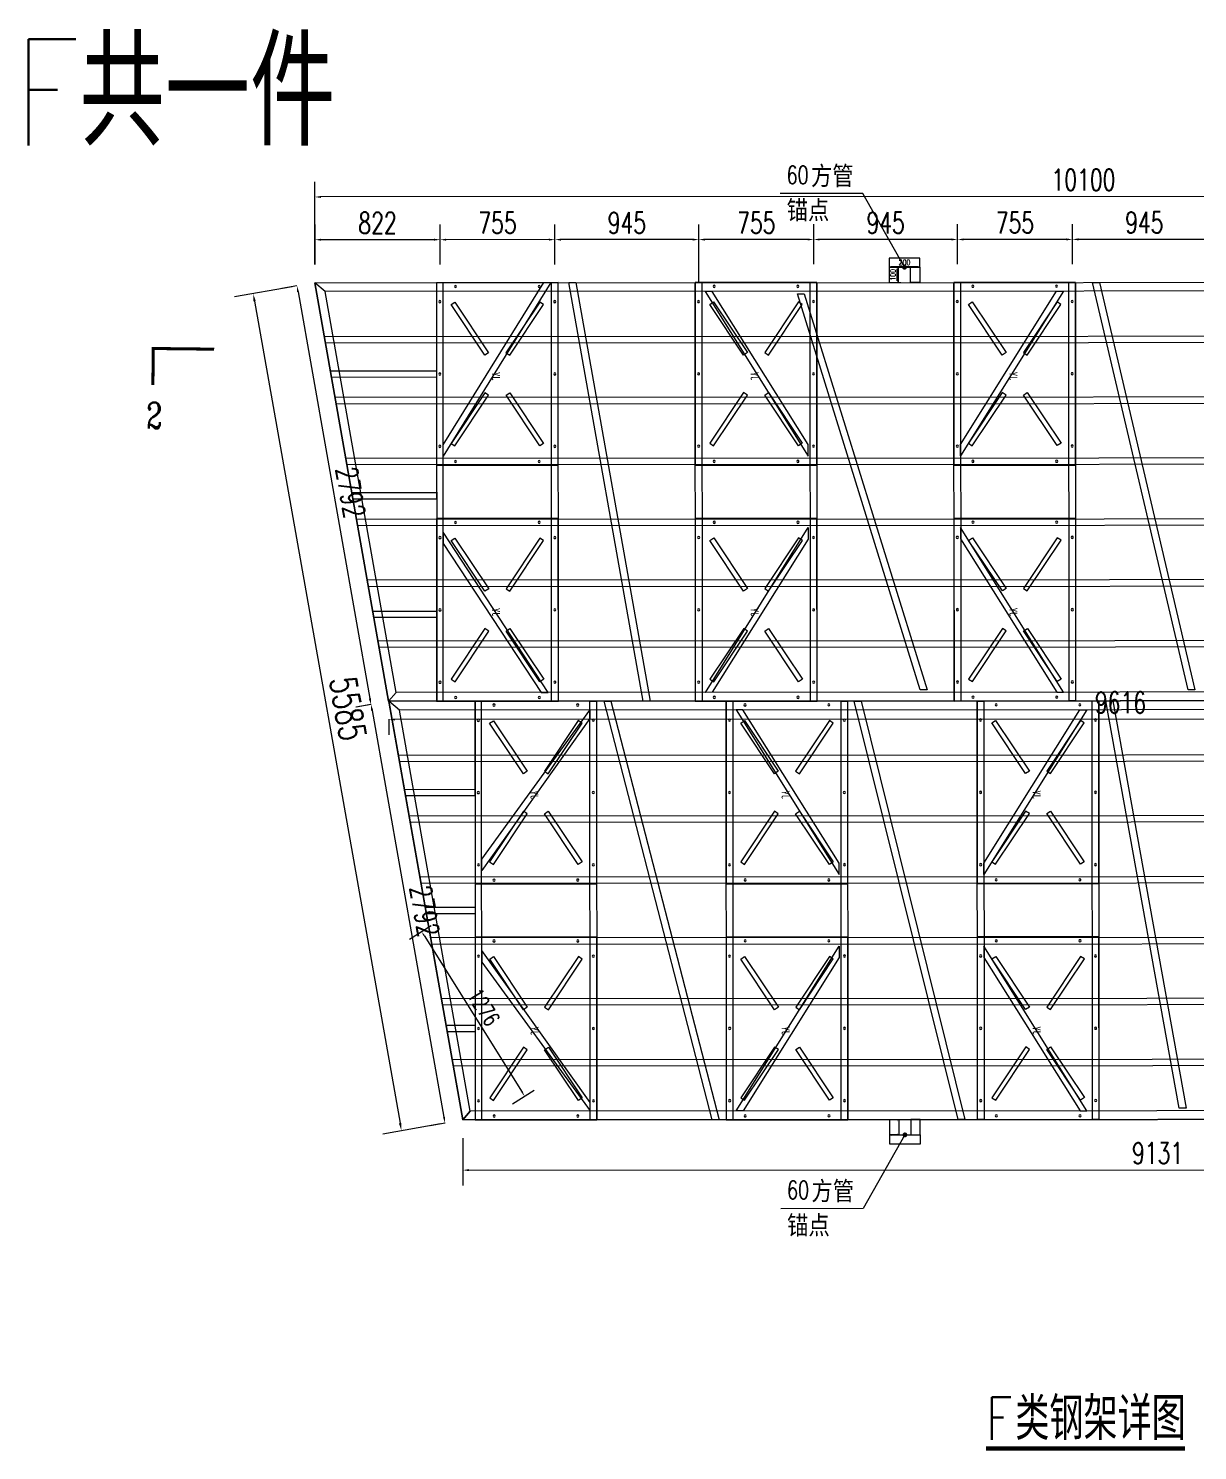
# Model space of a CAD drawing. Header units: millimetres. Extents: x -1471591 to 944464, y -468930 to 547002.
# Drawn here: x -981230 to -973547, y -54414 to -45072 of the extents above; entities that cross this region are included whole.
import ezdxf

# ---------------------------------------------------------------- set-up
doc = ezdxf.new("R2010")
doc.units = ezdxf.units.MM
doc.header["$LTSCALE"] = 10
doc.header["$PDMODE"] = 35
for name, color, linetype in [('DIM_LEAD', 3, 'Continuous'), ('DIM_SYMB', 3, 'Continuous'), ('PUB_TEXT', 7, 'Continuous'), ('W-FLOAT_BOWL浮筒', 253, 'Continuous'), ('W-STEEL_FRAME钢架', 3, 'Continuous'), ('W-STEEL_KEEL钢龙骨', 5, 'Continuous')]:
    doc.layers.add(name, color=color, linetype=linetype)
doc.styles.add('_TCH_DIM', font='SIMPLEX.shx', dxfattribs={"bigfont": 'hztxt.shx'})
doc.styles.add('_TCH_LABEL', font='COMPLEX', dxfattribs={"bigfont": 'GBCBIG'})
doc.styles.get("Standard").update_dxf_attribs({"font": 'simplex.shx', "width": 0.8, "bigfont": 'hztxt.shx'})
doc.styles.add('STANDARD_T3', font='simplex.shx', dxfattribs={"width": 0.7, "bigfont": 'hztxt.shx'})
doc.styles.add('黑体', font='simhei.ttf', dxfattribs={"width": 0.8})
doc.dimstyles.new('W&&10', dxfattribs={"dimtxt": 35, "dimasz": 10, "dimexe": 25, "dimexo": 30, "dimgap": 10, "dimtad": 1, "dimdec": 0, "dimzin": 0, "dimdsep": 46, "dimtxsty": 'STANDARD_T3', "dimcen": 0.09, "dimclrd": 1, "dimclre": 1, "dimclrt": 7, "dimazin": 2, "dimtfac": 1, "dimtdec": 0, "dimtix": 1, "dimtmove": 1, "dimatfit": 3, "dimfxl": 0, "dimtolj": 1, "dimtzin": 0, "dimarcsym": 0})
doc.dimstyles.new('W&&30', dxfattribs={"dimtxt": 105, "dimasz": 30, "dimexe": 75, "dimexo": 90, "dimgap": 30, "dimtad": 1, "dimdec": 0, "dimzin": 0, "dimdsep": 46, "dimtxsty": 'STANDARD_T3', "dimcen": 0.09, "dimclrd": 1, "dimclre": 1, "dimclrt": 7, "dimazin": 2, "dimtfac": 1, "dimtdec": 0, "dimtix": 1, "dimtmove": 2, "dimatfit": 3, "dimfxl": 0, "dimtolj": 1, "dimtzin": 0, "dimarcsym": 0})
doc.dimstyles.new('W&&40', dxfattribs={"dimtxt": 140, "dimasz": 40, "dimexe": 100, "dimexo": 120, "dimgap": 40, "dimtad": 1, "dimdec": 0, "dimzin": 0, "dimdsep": 46, "dimtxsty": 'STANDARD_T3', "dimcen": 0.09, "dimclrd": 1, "dimclre": 1, "dimclrt": 7, "dimazin": 2, "dimtfac": 1, "dimtdec": 0, "dimtix": 1, "dimtmove": 2, "dimatfit": 3, "dimfxl": 0, "dimtolj": 1, "dimtzin": 0, "dimarcsym": 0})
doc.dimstyles.new('W&&50', dxfattribs={"dimtxt": 175, "dimasz": 50, "dimexe": 125, "dimexo": 150, "dimgap": 50, "dimtad": 1, "dimdec": 0, "dimzin": 0, "dimdsep": 46, "dimtxsty": 'STANDARD_T3', "dimcen": 0.09, "dimclrd": 1, "dimclre": 1, "dimclrt": 7, "dimazin": 2, "dimtfac": 1, "dimtdec": 0, "dimtix": 1, "dimtmove": 2, "dimatfit": 3, "dimfxl": 0, "dimtolj": 1, "dimtzin": 0, "dimarcsym": 0})

# ---------------------------------------------------------------- blocks, each defined once
blk = doc.blocks.new('*D1414')
at = {"color": 1, "lineweight": -2, "transparency": 16777216}
for p, q in [((-978375.6, -52361.9), (-978375.4, -52672.2)), ((-969244.7, -52357.8), (-969244.5, -52668)), ((-978335.5, -52572.2), (-969284.6, -52568))]:
    blk.add_line(p, q, dxfattribs=at)
at = {"color": 1, "transparency": 16777216}
for points in [[(-978335.5, -52565.5), (-978335.5, -52578.8), (-978375.5, -52572.2)], [(-969284.6, -52561.4), (-969284.6, -52574.7), (-969244.6, -52568)]]:
    blk.add_solid(points, dxfattribs=at)
at = {"layer": 'Defpoints', "color": 0, "transparency": 16777216}
for p in [(-978375.6, -52241.9), (-969244.7, -52237.8), (-969244.6, -52568)]:
    blk.add_point(p, dxfattribs=at)
at = {"color": 7, "transparency": 16777216, "insert": (-973810.1, -52460.1), "char_height": 140, "attachment_point": 5, "rotation": 0.02611, "style": 'STANDARD_T3'}
blk.add_mtext('\\A1;9131', dxfattribs=at)
blk = doc.blocks.new('*D1415')
at = {"color": 1, "lineweight": -2, "transparency": 16777216}
for p, q in [((-969285.9, -49607.5), (-978821.7, -49611.8)), ((-969245.9, -49607.8), (-969245.9, -49707.5)), ((-978861.7, -49610.3), (-978861.6, -49711.9))]:
    blk.add_line(p, q, dxfattribs=at)
at = {"color": 1, "transparency": 16777216}
for points in [[(-978821.7, -49605.2), (-978821.7, -49618.5), (-978861.7, -49611.9)], [(-969285.9, -49600.8), (-969285.9, -49614.2), (-969245.9, -49607.5)]]:
    blk.add_solid(points, dxfattribs=at)
at = {"layer": 'Defpoints', "color": 0, "transparency": 16777216}
for p in [(-978861.7, -49490.3), (-969246, -49487.8), (-978861.7, -49611.9)]:
    blk.add_point(p, dxfattribs=at)
at = {"color": 7, "transparency": 16777216, "insert": (-974053.8, -49499.7), "char_height": 140, "attachment_point": 5, "rotation": 0.02611, "style": 'STANDARD_T3'}
blk.add_mtext('\\A1;9616', dxfattribs=at)
blk = doc.blocks.new('*D1611')
at = {"color": 1, "lineweight": -2, "transparency": 16777216}
for p, q in [((-979347.3, -46622.4), (-979347.5, -46078.8)), ((-969247.3, -46617.8), (-969247.5, -46074.2)), ((-969287.5, -46174.2), (-979307.5, -46178.8))]:
    blk.add_line(p, q, dxfattribs=at)
at = {"color": 1, "transparency": 16777216}
for points in [[(-979307.5, -46172.1), (-979307.5, -46185.4), (-979347.5, -46178.8)], [(-969287.5, -46167.5), (-969287.5, -46180.9), (-969247.5, -46174.2)]]:
    blk.add_solid(points, dxfattribs=at)
at = {"layer": 'Defpoints', "color": 0, "transparency": 16777216}
for p in [(-979347.5, -46178.8), (-979347.2, -46742.4), (-969247.2, -46737.8)]:
    blk.add_point(p, dxfattribs=at)
at = {"color": 7, "transparency": 16777216, "insert": (-974297.5, -46066.5), "char_height": 140, "attachment_point": 5, "rotation": 0.02611, "style": 'STANDARD_T3'}
blk.add_mtext('\\A1;10100', dxfattribs=at)
blk = doc.blocks.new('*D1416')
at = {"color": 1, "lineweight": -2, "transparency": 16777216}
for p, q in [((-979465.4, -46763.2), (-979563.9, -46780.6)), ((-979458.4, -46802.6), (-978986.5, -49473.6)), ((-978979.6, -49513), (-979078, -49530.4))]:
    blk.add_line(p, q, dxfattribs=at)
at = {"color": 1, "transparency": 16777216}
for points in [[(-979451.9, -46801.5), (-979465, -46803.8), (-979465.4, -46763.2)], [(-978980, -49472.5), (-978993.1, -49474.8), (-978979.6, -49513)]]:
    blk.add_solid(points, dxfattribs=at)
at = {"layer": 'Defpoints', "color": 0, "transparency": 16777216}
for p in [(-979347.2, -46742.4), (-978979.6, -49513), (-978861.4, -49492.1)]:
    blk.add_point(p, dxfattribs=at)
at = {"color": 7, "transparency": 16777216, "insert": (-979114.2, -48119), "char_height": 140, "attachment_point": 5, "rotation": 280.01918, "style": 'STANDARD_T3'}
blk.add_mtext('\\A1;2792', dxfattribs=at)
blk = doc.blocks.new('*D1631')
at = {"color": 1, "lineweight": -2, "transparency": 16777216}
for p, q in [((-978725.9, -51054.7), (-978582.8, -50965.1)), ((-978630.5, -51030.3), (-977985.7, -52060.9)), ((-978049.3, -52136.1), (-977906.2, -52046.5))]:
    blk.add_line(p, q, dxfattribs=at)
at = {"color": 1, "transparency": 16777216}
for points in [[(-978626.2, -51027.7), (-978634.7, -51033), (-978646.4, -51004.9)], [(-977981.5, -52058.2), (-977989.9, -52063.5), (-977969.8, -52086.3)]]:
    blk.add_solid(points, dxfattribs=at)
at = {"layer": 'Defpoints', "color": 0, "transparency": 16777216}
for p in [(-978802.2, -51102.4), (-977969.8, -52086.3), (-978125.6, -52183.8)]:
    blk.add_point(p, dxfattribs=at)
at = {"color": 7, "transparency": 16777216, "insert": (-978238.1, -51501.8), "char_height": 105, "attachment_point": 5, "rotation": 302.03317, "style": 'STANDARD_T3'}
blk.add_mtext('\\A1;1276', dxfattribs=at)
blk = doc.blocks.new('*D495')
at = {"color": 1, "lineweight": -2, "transparency": 16777216}
for p, q in [((-70, -30), (-23.6, -30)), ((-48.6, -120), (-48.6, -40)), ((-70, -130), (-23.6, -130))]:
    blk.add_line(p, q, dxfattribs=at)
at = {"color": 1, "transparency": 16777216}
for points in [[(-50.3, -40), (-46.9, -40), (-48.6, -30)], [(-50.3, -120), (-46.9, -120), (-48.6, -130)]]:
    blk.add_solid(points, dxfattribs=at)
at = {"layer": 'Defpoints', "color": 0, "transparency": 16777216}
for p in [(-100, -30), (-48.6, -30), (-100, -130)]:
    blk.add_point(p, dxfattribs=at)
at = {"color": 7, "transparency": 16777216, "insert": (-76.1, -80), "char_height": 35, "attachment_point": 5, "rotation": 90, "style": 'STANDARD_T3'}
blk.add_mtext('\\A1;100', dxfattribs=at)
blk = doc.blocks.new('*D496')
at = {"color": 1, "lineweight": -2, "transparency": 16777216}
for p, q in [((-100, -30), (-100, -50.4)), ((-90, -25.4), (90, -25.4)), ((100, -31.9), (100, -50.4))]:
    blk.add_line(p, q, dxfattribs=at)
at = {"color": 1, "transparency": 16777216}
for points in [[(-90, -23.7), (-90, -27.1), (-100, -25.4)], [(90, -23.7), (90, -27.1), (100, -25.4)]]:
    blk.add_solid(points, dxfattribs=at)
at = {"layer": 'Defpoints', "color": 0, "transparency": 16777216}
for p in [(-100, 0), (100, -1.9), (100, -25.4)]:
    blk.add_point(p, dxfattribs=at)
at = {"color": 7, "transparency": 16777216, "insert": (0, 2.1), "char_height": 35, "attachment_point": 5, "style": 'STANDARD_T3'}
blk.add_mtext('\\A1;200', dxfattribs=at)
blk = doc.blocks.new('$matou$00000186')
for points in [[(-600, 400), (600, 400), (600, -400), (-600, -400)], [(-455.8, 303.8), (-472.4, 278.9), (-139.6, 57), (-122.9, 82)], [(455.8, 303.8), (472.4, 278.9), (139.6, 57), (122.9, 82)], [(-455.8, -303.8), (-472.4, -278.9), (-139.6, -57), (-122.9, -82)], [(455.8, -303.8), (472.4, -278.9), (139.6, -57), (122.9, -82)]]:
    blk.add_lwpolyline(points, close=True)
at = {"color": 1}
for centre in [(-475, 377.5), (0, 377.5), (475, 377.5), (-575, 275), (575, 275), (-575, -275), (575, -275), (-475, -377.5), (0, -377.5), (475, -377.5)]:
    blk.add_circle(centre, 7, dxfattribs=at)
at = {"layer": 'PUB_TEXT', "style": '黑体', "width": 0.8}
blk.add_text('JY', height=52.57, dxfattribs=at).set_placement((-44.4, -35.3))
blk = doc.blocks.new('*U1289')
at = {"layer": 'W-FLOAT_BOWL浮筒', "rotation": 90}
blk.add_blockref('$matou$00000186', (0, 0), dxfattribs=at)
blk = doc.blocks.new('*U1288')
at = {"color": 0, "linetype": 'ByBlock', "lineweight": -2}
for p in [(0, 1550), (1650, 1550), (3300, 1550), (4950, 1550), (6600, 1550), (0, 0), (1650, 0), (3300, 0), (4950, 0), (6600, 0)]:
    blk.add_blockref('*U1289', p, dxfattribs=at)
at = {"color": 0, "linetype": 'ByBlock', "lineweight": -2, "transparency": 16777216}
for p in [(8250, 1550), (8250, 0)]:
    blk.add_blockref('*U1289', p, dxfattribs=at)
blk = doc.blocks.new('F-1')
blk.add_lwpolyline([(-973835.6, -169526.9), (-964220.1, -169526.9), (-964220.1, -166776.9), (-973351, -166776.9), (-973835.6, -169526.9)])
at = {"layer": 'W-STEEL_FRAME钢架'}
for points in [[(-973766.4, -169468.9), (-973835.6, -169526.9), (-973351, -166776.9), (-973301.8, -166834.9)], [(-964278.1, -166834.9), (-973301.8, -166834.9), (-973351, -166776.9), (-964220.1, -166776.9)], [(-964278.1, -169468.9), (-964220.1, -169526.9), (-964220.1, -166776.9), (-964278.1, -166834.9)], [(-964278.1, -169468.9), (-973766.4, -169468.9), (-973835.6, -169526.9), (-964220.1, -169526.9)]]:
    blk.add_lwpolyline(points, close=True, dxfattribs=at)
at = {"layer": 'W-STEEL_FRAME钢架', "color": 1}
for points in [[(-973226.3, -169526.9), (-973269.3, -169526.9), (-973269.3, -166776.9), (-973226.3, -166776.9)], [(-972514.3, -169526.9), (-972471.3, -169526.9), (-972471.3, -166776.9), (-972514.3, -166776.9)], [(-972421.4, -169526.9), (-972376, -169526.9), (-971666.8, -166776.9), (-971712.1, -166776.9)], [(-971619.2, -169526.9), (-971576.2, -169526.9), (-971576.2, -166776.9), (-971619.2, -166776.9)], [(-970864.2, -169526.9), (-970821.2, -169526.9), (-970821.2, -166776.9), (-970864.2, -166776.9)], [(-970777.5, -169526.9), (-970732.1, -169526.9), (-970051.1, -166776.9), (-970096.5, -166776.9)], [(-969969.1, -169526.9), (-969926.1, -169526.9), (-969926.1, -166776.9), (-969969.1, -166776.9)], [(-969214.1, -169526.9), (-969171.1, -169526.9), (-969171.1, -166776.9), (-969214.1, -166776.9)], [(-969124.3, -169526.9), (-969078.9, -169526.9), (-968597.7, -166850.9), (-968643.1, -166850.9)], [(-968319.5, -169526.9), (-968276.5, -169526.9), (-968276.5, -166776.9), (-968319.5, -166776.9)], [(-967564.5, -169526.9), (-967521.5, -169526.9), (-967521.5, -166776.9), (-967564.5, -166776.9)], [(-967456.8, -169526.9), (-967411.5, -169526.9), (-966837.7, -166850.9), (-966883.1, -166850.9)], [(-966669.1, -169526.9), (-966626.1, -169526.9), (-966626.1, -166776.9), (-966669.1, -166776.9)], [(-965914.1, -169526.9), (-965871.1, -169526.9), (-965871.1, -166776.9), (-965914.1, -166776.9)], [(-965834.5, -169526.9), (-965789.2, -169526.9), (-965077.7, -166850.9), (-965123.1, -166850.9)], [(-965019.1, -169526.9), (-964976.1, -169526.9), (-964976.1, -166776.9), (-965019.1, -166776.9)]]:
    blk.add_lwpolyline(points, close=True, dxfattribs=at)
at = {"layer": 'W-STEEL_FRAME钢架', "color": 6}
for points in [[(-972514.3, -166834.9), (-972514.3, -166890.6), (-973226.3, -167888.8), (-973226.3, -167813.9)], [(-971509.1, -166834.8), (-971554.4, -166834.8), (-970878.2, -167916.7), (-970878.2, -167841.8)], [(-969295.2, -166835.1), (-969249.9, -166835.1), (-969926.1, -167917), (-969926.1, -167842.1)], [(-968152.4, -166834.9), (-968197.7, -166834.9), (-967521.5, -167916.8), (-967521.5, -167841.9)], [(-965995.2, -166835.1), (-965949.8, -166835.1), (-966626.1, -167917), (-966626.1, -167842.1)], [(-964909, -166834.9), (-964954.3, -166834.9), (-964278.1, -167916.8), (-964278.1, -167841.9)], [(-972514.3, -169468.9), (-972514.3, -169413.2), (-973226.3, -168414.9), (-973226.3, -168489.8)], [(-971509.1, -169469.1), (-971554.4, -169469.1), (-970878.2, -168387.1), (-970878.2, -168462)], [(-969295.2, -169469.3), (-969249.9, -169469.3), (-969926.1, -168387.4), (-969926.1, -168462.3)], [(-968224.6, -169526.9), (-968270, -169526.9), (-967521.5, -168387.2), (-967521.5, -168462.1)], [(-965995.2, -169469.3), (-965949.8, -169469.3), (-966626.1, -168387.4), (-966626.1, -168462.3)], [(-964909, -169469.1), (-964954.3, -169469.1), (-964278.1, -168387.2), (-964278.1, -168462.1)]]:
    blk.add_lwpolyline(points, close=True, dxfattribs=at)
at = {"layer": 'W-STEEL_FRAME钢架', "color": 1}
for points in [[(-973460.5, -167398.4), (-973270.1, -167398.4), (-973270.1, -167355.4), (-973453, -167355.4)], [(-973597.1, -168173.4), (-973269.3, -168173.4), (-973269.3, -168130.4), (-973589.5, -168130.4)], [(-973733.6, -168948.4), (-973270.1, -168948.4), (-973270.1, -168905.4), (-973726.1, -168905.4)]]:
    blk.add_lwpolyline(points, dxfattribs=at)
at = {"layer": 'W-STEEL_KEEL钢龙骨'}
for points in [[(-973413.6, -167131.9), (-964220.1, -167131.9), (-964220.1, -167171.9), (-973420.6, -167171.9)], [(-973484.1, -167531.9), (-964220.1, -167531.9), (-964220.1, -167571.9), (-973491.1, -167571.9)], [(-973554.5, -167931.9), (-964220.1, -167931.9), (-964220.1, -167971.9), (-973561.7, -167972.3)], [(-973625, -168331.9), (-964220.1, -168331.9), (-964220.1, -168371.9), (-973632.1, -168371.9)], [(-973695.5, -168731.9), (-964220.1, -168731.9), (-964220.1, -168771.9), (-973702.5, -168771.9)], [(-973766, -169131.9), (-964220.1, -169131.9), (-964220.1, -169171.9), (-973773, -169171.9)]]:
    blk.add_lwpolyline(points, dxfattribs=at)
at = {"rotation": 180}
blk.add_blockref('*U1288', (-964620.1, -167376.9), dxfattribs=at)
blk = doc.blocks.new('*D1404')
at = {"color": 1, "lineweight": -2, "transparency": 16777216}
for p, q in [((-974369.8, -46620.1), (-974369.9, -46357.6)), ((-973424.7, -46744.7), (-973424.9, -46357.1)), ((-973464.8, -46457.2), (-974329.8, -46457.6))]:
    blk.add_line(p, q, dxfattribs=at)
at = {"color": 1, "transparency": 16777216}
for points in [[(-974329.8, -46450.9), (-974329.8, -46464.2), (-974369.8, -46457.6)], [(-973464.8, -46450.5), (-973464.8, -46463.8), (-973424.8, -46457.1)]]:
    blk.add_solid(points, dxfattribs=at)
at = {"layer": 'Defpoints', "color": 0, "transparency": 16777216}
for p in [(-974369.8, -46457.6), (-974369.7, -46740.1), (-973424.7, -46864.7)]:
    blk.add_point(p, dxfattribs=at)
at = {"color": 7, "transparency": 16777216, "insert": (-973897.4, -46347.4), "char_height": 140, "attachment_point": 5, "rotation": 0.02611, "style": 'STANDARD_T3'}
blk.add_mtext('\\A1;945', dxfattribs=at)
blk = doc.blocks.new('*D1405')
at = {"color": 1, "lineweight": -2, "transparency": 16777216}
for p, q in [((-975124.8, -46620.4), (-975124.9, -46357.9)), ((-974369.8, -46620.1), (-974369.9, -46357.6)), ((-974409.8, -46457.6), (-975084.8, -46457.9))]:
    blk.add_line(p, q, dxfattribs=at)
at = {"color": 1, "transparency": 16777216}
for points in [[(-975084.8, -46451.2), (-975084.8, -46464.6), (-975124.8, -46457.9)], [(-974409.8, -46450.9), (-974409.8, -46464.3), (-974369.8, -46457.6)]]:
    blk.add_solid(points, dxfattribs=at)
at = {"layer": 'Defpoints', "color": 0, "transparency": 16777216}
for p in [(-975124.8, -46457.9), (-975124.7, -46740.4), (-974369.7, -46740.1)]:
    blk.add_point(p, dxfattribs=at)
at = {"color": 7, "transparency": 16777216, "insert": (-974747.4, -46347.7), "char_height": 140, "attachment_point": 5, "rotation": 0.02611, "style": 'STANDARD_T3'}
blk.add_mtext('\\A1;755', dxfattribs=at)
blk = doc.blocks.new('*D1406')
at = {"color": 1, "lineweight": -2, "transparency": 16777216}
for p, q in [((-976069.5, -46620.9), (-976069.6, -46358.3)), ((-975124.8, -46620.4), (-975124.9, -46357.9)), ((-975164.8, -46457.9), (-976029.6, -46458.3))]:
    blk.add_line(p, q, dxfattribs=at)
at = {"color": 1, "transparency": 16777216}
for points in [[(-976029.6, -46451.7), (-976029.6, -46465), (-976069.6, -46458.3)], [(-975164.8, -46451.3), (-975164.8, -46464.6), (-975124.8, -46457.9)]]:
    blk.add_solid(points, dxfattribs=at)
at = {"layer": 'Defpoints', "color": 0, "transparency": 16777216}
for p in [(-976069.6, -46458.3), (-976069.4, -46740.9), (-975124.7, -46740.4)]:
    blk.add_point(p, dxfattribs=at)
at = {"color": 7, "transparency": 16777216, "insert": (-975597.2, -46348.1), "char_height": 140, "attachment_point": 5, "rotation": 0.02611, "style": 'STANDARD_T3'}
blk.add_mtext('\\A1;945', dxfattribs=at)
blk = doc.blocks.new('*D1407')
at = {"color": 1, "lineweight": -2, "transparency": 16777216}
for p, q in [((-976824.5, -46621.2), (-976824.6, -46358.7)), ((-976069.5, -46620.9), (-976069.6, -46358.3)), ((-976109.6, -46458.4), (-976784.6, -46458.7))]:
    blk.add_line(p, q, dxfattribs=at)
at = {"color": 1, "transparency": 16777216}
for points in [[(-976784.6, -46452), (-976784.6, -46465.3), (-976824.6, -46458.7)], [(-976109.6, -46451.7), (-976109.6, -46465), (-976069.6, -46458.3)]]:
    blk.add_solid(points, dxfattribs=at)
at = {"layer": 'Defpoints', "color": 0, "transparency": 16777216}
for p in [(-976824.6, -46458.7), (-976824.4, -46741.2), (-976069.4, -46740.9)]:
    blk.add_point(p, dxfattribs=at)
at = {"color": 7, "transparency": 16777216, "insert": (-976447.1, -46348.5), "char_height": 140, "attachment_point": 5, "rotation": 0.02611, "style": 'STANDARD_T3'}
blk.add_mtext('\\A1;755', dxfattribs=at)
blk = doc.blocks.new('*D1408')
at = {"color": 1, "lineweight": -2, "transparency": 16777216}
for p, q in [((-977770, -46621.6), (-977770.2, -46359.1)), ((-976824.7, -46746.2), (-976824.9, -46358.7)), ((-976864.8, -46458.7), (-977730.1, -46459.1))]:
    blk.add_line(p, q, dxfattribs=at)
at = {"color": 1, "transparency": 16777216}
for points in [[(-977730.1, -46452.4), (-977730.1, -46465.8), (-977770.1, -46459.1)], [(-976864.8, -46452), (-976864.8, -46465.4), (-976824.8, -46458.7)]]:
    blk.add_solid(points, dxfattribs=at)
at = {"layer": 'Defpoints', "color": 0, "transparency": 16777216}
for p in [(-977770.1, -46459.1), (-977770, -46741.6), (-976824.7, -46866.2)]:
    blk.add_point(p, dxfattribs=at)
at = {"color": 7, "transparency": 16777216, "insert": (-977297.5, -46348.9), "char_height": 140, "attachment_point": 5, "rotation": 0.02611, "style": 'STANDARD_T3'}
blk.add_mtext('\\A1;945', dxfattribs=at)
blk = doc.blocks.new('*D1409')
at = {"color": 1, "lineweight": -2, "transparency": 16777216}
for p, q in [((-978525, -46622), (-978525.2, -46359.5)), ((-977770, -46621.6), (-977770.2, -46359.1)), ((-977810.1, -46459.1), (-978485.1, -46459.4))]:
    blk.add_line(p, q, dxfattribs=at)
at = {"color": 1, "transparency": 16777216}
for points in [[(-978485.1, -46452.8), (-978485.1, -46466.1), (-978525.1, -46459.5)], [(-977810.1, -46452.5), (-977810.1, -46465.8), (-977770.1, -46459.1)]]:
    blk.add_solid(points, dxfattribs=at)
at = {"layer": 'Defpoints', "color": 0, "transparency": 16777216}
for p in [(-978525.1, -46459.5), (-978525, -46742), (-977770, -46741.6)]:
    blk.add_point(p, dxfattribs=at)
at = {"color": 7, "transparency": 16777216, "insert": (-978147.7, -46349.3), "char_height": 140, "attachment_point": 5, "rotation": 0.02611, "style": 'STANDARD_T3'}
blk.add_mtext('\\A1;755', dxfattribs=at)
blk = doc.blocks.new('*D1410')
at = {"color": 1, "lineweight": -2, "transparency": 16777216}
for p, q in [((-979346.7, -46622.3), (-979346.8, -46359.8)), ((-978525, -46622), (-978525.2, -46359.5)), ((-978565.1, -46459.5), (-979306.8, -46459.8))]:
    blk.add_line(p, q, dxfattribs=at)
at = {"color": 1, "transparency": 16777216}
for points in [[(-979306.8, -46453.2), (-979306.8, -46466.5), (-979346.8, -46459.8)], [(-978565.1, -46452.8), (-978565.1, -46466.1), (-978525.1, -46459.5)]]:
    blk.add_solid(points, dxfattribs=at)
at = {"layer": 'Defpoints', "color": 0, "transparency": 16777216}
for p in [(-979346.8, -46459.8), (-979346.7, -46742.3), (-978525, -46742)]:
    blk.add_point(p, dxfattribs=at)
at = {"color": 7, "transparency": 16777216, "insert": (-978936, -46349.7), "char_height": 140, "attachment_point": 5, "rotation": 0.02611, "style": 'STANDARD_T3'}
blk.add_mtext('\\A1;822', dxfattribs=at)
blk = doc.blocks.new('*U1291')
at = {"layer": 'W-FLOAT_BOWL浮筒', "rotation": 90}
blk.add_blockref('$matou$00000186', (0, 0), dxfattribs=at)
blk = doc.blocks.new('*U1290')
at = {"color": 0, "linetype": 'ByBlock', "lineweight": -2}
for p in [(0, 1550), (1700, 1550), (3400, 1550), (5100, 1550), (6800, 1550), (0, 0), (1700, 0), (3400, 0), (5100, 0), (6800, 0)]:
    blk.add_blockref('*U1291', p, dxfattribs=at)
at = {"color": 0, "linetype": 'ByBlock', "lineweight": -2, "transparency": 16777216}
for p in [(8500, 1550), (8500, 0)]:
    blk.add_blockref('*U1291', p, dxfattribs=at)
blk = doc.blocks.new('F-2')
blk.add_lwpolyline([(-974319.5, -175686.4), (-964220.1, -175686.4), (-964220.1, -172936.5), (-973835.6, -172936.5), (-974320.1, -175686.4)])
at = {"layer": 'W-STEEL_FRAME钢架'}
for points in [[(-974251, -175628.4), (-974320.1, -175686.4), (-973835.6, -172936.5), (-973786.3, -172994.4)], [(-964278.1, -172994.4), (-973786.3, -172994.4), (-973835.6, -172936.5), (-964220.1, -172936.4)], [(-964278.1, -175628.4), (-964220.1, -175686.4), (-964220.1, -172936.4), (-964278.1, -172994.4)], [(-964278.1, -175628.4), (-974251, -175628.4), (-974320.1, -175686.4), (-964220.1, -175686.4)]]:
    blk.add_lwpolyline(points, close=True, dxfattribs=at)
at = {"layer": 'W-STEEL_FRAME钢架', "color": 1}
for points in [[(-973476.4, -175686.4), (-973519.4, -175686.4), (-973519.4, -172936.4), (-973476.4, -172936.4)], [(-972764.4, -175686.4), (-972721.4, -175686.4), (-972721.4, -172936.4), (-972764.4, -172936.4)], [(-972649.9, -175686.4), (-972604.6, -175686.4), (-972117.7, -172936.5), (-972163.1, -172936.5)], [(-971818.8, -175686.4), (-971775.8, -175686.4), (-971775.8, -172936.4), (-971818.8, -172936.4)], [(-971147.9, -175612.4), (-971102.6, -175612.4), (-970297, -173010.4), (-970342.3, -173010.4)], [(-971063.8, -175686.4), (-971020.8, -175686.4), (-971020.8, -172936.4), (-971063.8, -172936.4)], [(-970119.1, -175686.4), (-970076.1, -175686.4), (-970076.1, -172936.4), (-970119.1, -172936.4)], [(-969364.1, -175686.4), (-969321.1, -175686.4), (-969321.1, -172936.4), (-969364.1, -172936.4)], [(-969208.3, -175686.4), (-969163, -175686.4), (-968537, -173010.4), (-968582.3, -173010.4)], [(-968418.2, -175686.4), (-968375.2, -175686.4), (-968375.2, -172936.4), (-968418.2, -172936.4)], [(-967663.2, -175686.4), (-967620.2, -175686.4), (-967620.2, -172936.4), (-967663.2, -172936.4)], [(-967567.3, -172936.4), (-967522, -172936.4), (-966777, -175612.4), (-966822.3, -175612.4)], [(-966718.3, -175686.5), (-966675.3, -175686.5), (-966675.3, -172936.5), (-966718.3, -172936.5)], [(-965963.3, -175686.4), (-965920.3, -175686.4), (-965920.3, -172936.4), (-965963.3, -172936.4)], [(-965882.7, -175686.4), (-965837.4, -175686.4), (-965077.7, -173010.4), (-965123.1, -173010.4)], [(-965019.1, -175686.4), (-964976.1, -175686.4), (-964976.1, -172936.4), (-965019.1, -172936.4)]]:
    blk.add_lwpolyline(points, close=True, dxfattribs=at)
at = {"layer": 'W-STEEL_FRAME钢架', "color": 6}
for points in [[(-972831.9, -172994.4), (-972786.5, -172994.4), (-973476.4, -174048.3), (-973476.4, -173973.4)], [(-971708.7, -172994.4), (-971754, -172994.4), (-971077.8, -174076.3), (-971077.8, -174001.4)], [(-969445.2, -172994.6), (-969399.8, -172994.6), (-970076.1, -174076.6), (-970076.1, -174001.7)], [(-968308.1, -172994.4), (-968353.5, -172994.4), (-967677.2, -174076.3), (-967677.2, -174001.4)], [(-966044.4, -172994.6), (-965999.1, -172994.6), (-966675.3, -174076.6), (-966675.3, -174001.7)], [(-964909, -172994.4), (-964954.3, -172994.4), (-964278.1, -174076.3), (-964278.1, -174001.4)], [(-972814.3, -175686.4), (-972769, -175686.4), (-973476.4, -174546.7), (-973476.4, -174621.6)], [(-971708.7, -175628.6), (-971754, -175628.6), (-971077.8, -174546.7), (-971077.8, -174621.6)], [(-969445.2, -175628.9), (-969399.8, -175628.9), (-970076.1, -174547), (-970076.1, -174621.9)], [(-968308.1, -175628.6), (-968353.5, -175628.6), (-967677.2, -174546.7), (-967677.2, -174621.6)], [(-966044.4, -175628.9), (-965999.1, -175628.9), (-966675.3, -174547), (-966675.3, -174621.9)], [(-964909, -175628.6), (-964954.3, -175628.6), (-964278.1, -174546.7), (-964278.1, -174621.6)]]:
    blk.add_lwpolyline(points, close=True, dxfattribs=at)
at = {"layer": 'W-STEEL_FRAME钢架', "color": 1}
for points in [[(-973940, -173529.3), (-973520.1, -173529.4), (-973520.1, -173486.4), (-973932.5, -173486.4)], [(-974077.2, -174307.8), (-973519.4, -174307.9), (-973519.4, -174264.9), (-974069.6, -174264.8)], [(-974218.2, -175107.9), (-973520.1, -175107.9), (-973520.1, -175064.9), (-974210.6, -175064.9)]]:
    blk.add_lwpolyline(points, dxfattribs=at)
at = {"layer": 'W-STEEL_KEEL钢龙骨'}
for points in [[(-973898.1, -173291.4), (-964220.1, -173291.4), (-964220.1, -173331.4), (-973905.2, -173331.4)], [(-973968.6, -173691.4), (-964220.1, -173691.4), (-964220.1, -173731.4), (-973975.6, -173731.4)], [(-974039.1, -174091.4), (-964220.1, -174091.4), (-964220.1, -174131.4), (-974046.2, -174131.9)], [(-974109.5, -174491.4), (-964220.1, -174491.4), (-964220.1, -174531.4), (-974116.6, -174531.4)], [(-974180, -174891.4), (-964220.1, -174891.4), (-964220.1, -174931.4), (-974187.1, -174931.4)], [(-974250.5, -175291.4), (-964220.1, -175291.4), (-964220.1, -175331.4), (-974257.6, -175331.4)]]:
    blk.add_lwpolyline(points, dxfattribs=at)
at = {"rotation": 180}
blk.add_blockref('*U1290', (-964620.1, -173536.4), dxfattribs=at)
blk = doc.blocks.new('*D1417')
at = {"color": 1, "lineweight": -2, "transparency": 16777216}
for p, q in [((-978978.3, -49513), (-979076.8, -49530.4)), ((-978971.3, -49552.4), (-978499.5, -52223.4)), ((-978492.5, -52262.8), (-978591, -52280.2))]:
    blk.add_line(p, q, dxfattribs=at)
at = {"color": 1, "transparency": 16777216}
for points in [[(-978964.8, -49551.3), (-978977.9, -49553.6), (-978978.3, -49513)], [(-978492.9, -52222.3), (-978506, -52224.6), (-978492.5, -52262.8)]]:
    blk.add_solid(points, dxfattribs=at)
at = {"layer": 'Defpoints', "color": 0, "transparency": 16777216}
for p in [(-978860.1, -49492.2), (-978492.5, -52262.8), (-978374.3, -52241.9)]:
    blk.add_point(p, dxfattribs=at)
at = {"color": 7, "transparency": 16777216, "insert": (-978627.1, -50868.8), "char_height": 140, "attachment_point": 5, "rotation": 280.01918, "style": 'STANDARD_T3'}
blk.add_mtext('\\A1;2792', dxfattribs=at)
blk = doc.blocks.new('*D1418')
at = {"color": 1, "lineweight": -2, "transparency": 16777216}
for p, q in [((-979496.7, -46768.5), (-979876.3, -46835.8)), ((-979744.5, -46863.2), (-978787.3, -52264.3)), ((-978522, -52268.1), (-978901.6, -52335.4))]:
    blk.add_line(p, q, dxfattribs=at)
at = {"color": 1, "transparency": 16777216}
for points in [[(-979736.3, -46861.8), (-979752.7, -46864.7), (-979753.3, -46814)], [(-978779.1, -52262.9), (-978795.5, -52265.8), (-978778.5, -52313.6)]]:
    blk.add_solid(points, dxfattribs=at)
at = {"layer": 'Defpoints', "color": 0, "transparency": 16777216}
for p in [(-979349, -46742.3), (-978778.5, -52313.6), (-978374.3, -52241.9)]:
    blk.add_point(p, dxfattribs=at)
at = {"color": 7, "transparency": 16777216, "insert": (-979130.5, -49539.8), "char_height": 175, "attachment_point": 5, "rotation": 280.0504, "style": 'STANDARD_T3'}
blk.add_mtext('\\A1;5585', dxfattribs=at)
blk = doc.blocks.new('锚点')
at = {"layer": 'W-STEEL_FRAME钢架'}
for points in [[(-100, -30), (100, -30), (100, 30), (-100, 30)], [(-100, -30), (-100, -130), (-40, -130), (-40, -30)], [(100, -30), (100, -130), (40, -130), (40, -30)]]:
    blk.add_lwpolyline(points, close=True, dxfattribs=at)
dim = blk.add_linear_dim(base=(100, -25.4), p1=(-100, 0), p2=(100, -1.9), dimstyle='W&&10')
dim.commit()
dim.dimension.update_dxf_attribs({"geometry": '*D496', "text_midpoint": (0, 2.1)})
dim = blk.add_linear_dim(base=(-48.6, -30), p1=(-100, -130), p2=(-100, -30), angle=90, dimstyle='W&&10')
dim.commit()
dim.dimension.update_dxf_attribs({"geometry": '*D495', "text_midpoint": (-76.1, -80)})

msp = doc.modelspace()

# ---------------------------------------------------------------- linework, layer by layer
at = {"layer": 'DIM_LEAD'}
for p, q in [((-975747.7, -46156.2), (-976289.5, -46156.5)), ((-975473.1, -46640.6), (-975747.7, -46156.2)), ((-975470.5, -52340.6), (-975744.7, -52825.2)), ((-975744.7, -52825.2), (-976286.5, -52825.5))]:
    msp.add_line(p, q, dxfattribs=at)
at = {"layer": 'DIM_LEAD', "const_width": 16}
for points in [[(-975469.2, -46647.6, -1), (-975477, -46633.6, -1)], [(-975466.6, -52333.6, -1), (-975474.4, -52347.6, -1)]]:
    msp.add_lwpolyline(points, format="xyb", close=True, dxfattribs=at)
at = {"layer": 'DIM_SYMB'}
for points, const_width in [([(-980412.2, -47414.2), (-980409.5, -47174.3), (-980009.5, -47178.8)], 20), ([(-974937.3, -54400.5), (-973631, -54400.5)], 28)]:
    msp.add_lwpolyline(points, dxfattribs=dict(at, const_width=const_width))
at = {"layer": 'W-STEEL_FRAME钢架'}
msp.add_lwpolyline([(-969244.7, -52237.8), (-978375.6, -52241.9), (-979349, -46742.3), (-969247.2, -46737.8)], close=True, dxfattribs=at)

# ---------------------------------------------------------------- block references
at = {"rotation": 0.02611349025735762}
msp.add_blockref('锚点', (-975473.1, -46610.6), dxfattribs=at)
at = {"xscale": -1, "rotation": 180.0261134902574}
for name, p in [('F-2', (-4949, -221984.7)), ('F-1', (-4948.7, -218575.2)), ('锚点', (-975470.5, -52370.6))]:
    msp.add_blockref(name, p, dxfattribs=at)

# ---------------------------------------------------------------- texts
at = {"layer": 'PUB_TEXT', "width": 0.8}
msp.add_text('F共一件', height=700, dxfattribs=at).set_placement((-981325.9, -45841.1))
at = {"layer": 'PUB_TEXT', "color": 7, "style": '_TCH_DIM'}
for s, p in [('方管', (-976087.6, -46114.4)), ('锚点', (-976247.4, -46339.5)), ('方管', (-976084.5, -52783.4)), ('锚点', (-976244.4, -53008.6))]:
    msp.add_text(s, height=140, rotation=0.02611, dxfattribs=at).set_placement(p)
at = {"layer": 'PUB_TEXT', "color": 7, "width": 0.705882}
for s, height, style, p in [('60', 119, '_TCH_DIM', (-976247.6, -46093.4)), ('2', 170, '_TCH_LABEL', (-980454.5, -47699.2)), ('60', 119, '_TCH_DIM', (-976244.5, -52762.5))]:
    msp.add_text(s, height=height, rotation=0.02611, dxfattribs=dict(at, style=style)).set_placement(p)
at = {"layer": 'PUB_TEXT', "color": 7, "width": 0.8}
for s, p in [('F', (-974937.3, -54344.5)), ('类钢架详图', (-974745.3, -54344.5))]:
    msp.add_text(s, height=280, dxfattribs=at).set_placement(p)

# ---------------------------------------------------------------- dimensions: what is measured, and where the dimension line sits
for base, p1, p2, picture, middle in [((-979347.5, -46178.8), (-969247.2, -46737.8), (-979347.2, -46742.4), '*D1611', (-974297.5, -46066.5)), ((-979346.8, -46459.8), (-978525, -46742), (-979346.7, -46742.3), '*D1410', (-978936, -46349.7)), ((-978525.1, -46459.5), (-977770, -46741.6), (-978525, -46742), '*D1409', (-978147.7, -46349.3)), ((-977770.1, -46459.1), (-976824.7, -46866.2), (-977770, -46741.6), '*D1408', (-977297.5, -46348.9)), ((-976824.6, -46458.7), (-976069.4, -46740.9), (-976824.4, -46741.2), '*D1407', (-976447.1, -46348.5)), ((-976069.6, -46458.3), (-975124.7, -46740.4), (-976069.4, -46740.9), '*D1406', (-975597.2, -46348.1)), ((-975124.8, -46457.9), (-974369.7, -46740.1), (-975124.7, -46740.4), '*D1405', (-974747.4, -46347.7)), ((-974369.8, -46457.6), (-973424.7, -46864.7), (-974369.7, -46740.1), '*D1404', (-973897.4, -46347.4)), ((-978861.7, -49611.9), (-969246, -49487.8), (-978861.7, -49490.3), '*D1415', (-974053.8, -49499.7)), ((-969244.6, -52568), (-978375.6, -52241.9), (-969244.7, -52237.8), '*D1414', (-973810.1, -52460.1))]:
    dim = msp.add_linear_dim(base=base, p1=p1, p2=p2, angle=0.02611, dimstyle='W&&40')
    dim.commit()
    dim.dimension.update_dxf_attribs({"geometry": picture, "text_midpoint": middle})
for p1, p2, distance, dimstyle, picture, middle in [((-979349, -46742.3), (-978374.3, -52241.9), -410.5, 'W&&50', '*D1418', (-979130.5, -49539.8)), ((-979347.2, -46742.4), (-978861.4, -49492.1), -120, 'W&&40', '*D1416', (-979114.2, -48119)), ((-978860.1, -49492.2), (-978374.3, -52241.9), -120, 'W&&40', '*D1417', (-978627.1, -50868.8)), ((-978802.2, -51102.4), (-978125.6, -52183.8), 183.8, 'W&&30', '*D1631', (-978238.1, -51501.8))]:
    dim = msp.add_aligned_dim(p1=p1, p2=p2, distance=distance, dimstyle=dimstyle)
    dim.commit()
    dim.dimension.update_dxf_attribs({"geometry": picture, "text_midpoint": middle})

doc.saveas('drawing.dxf')
